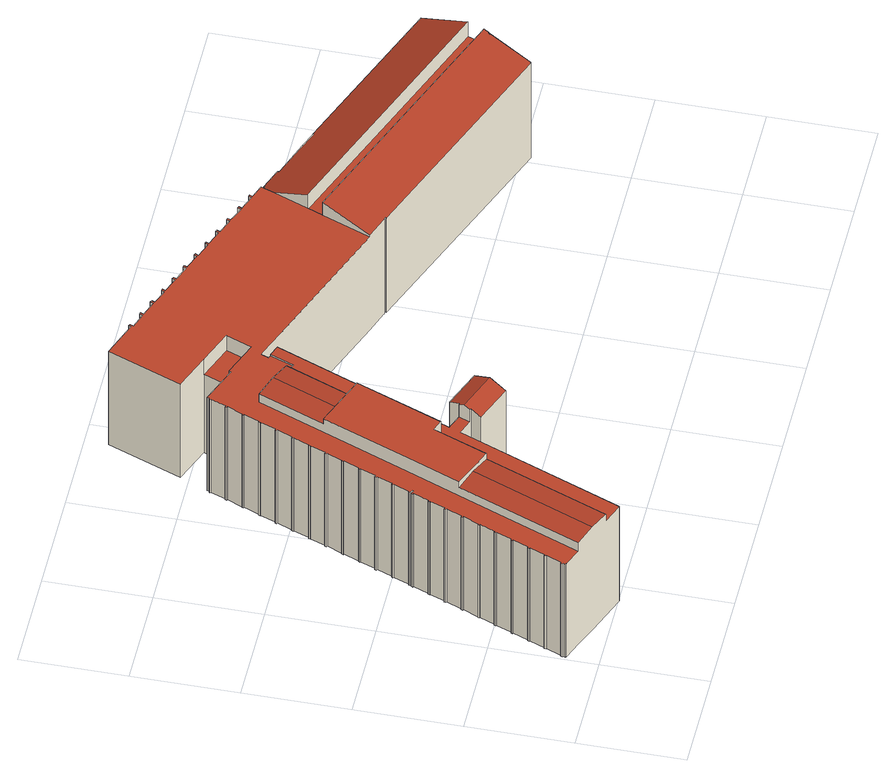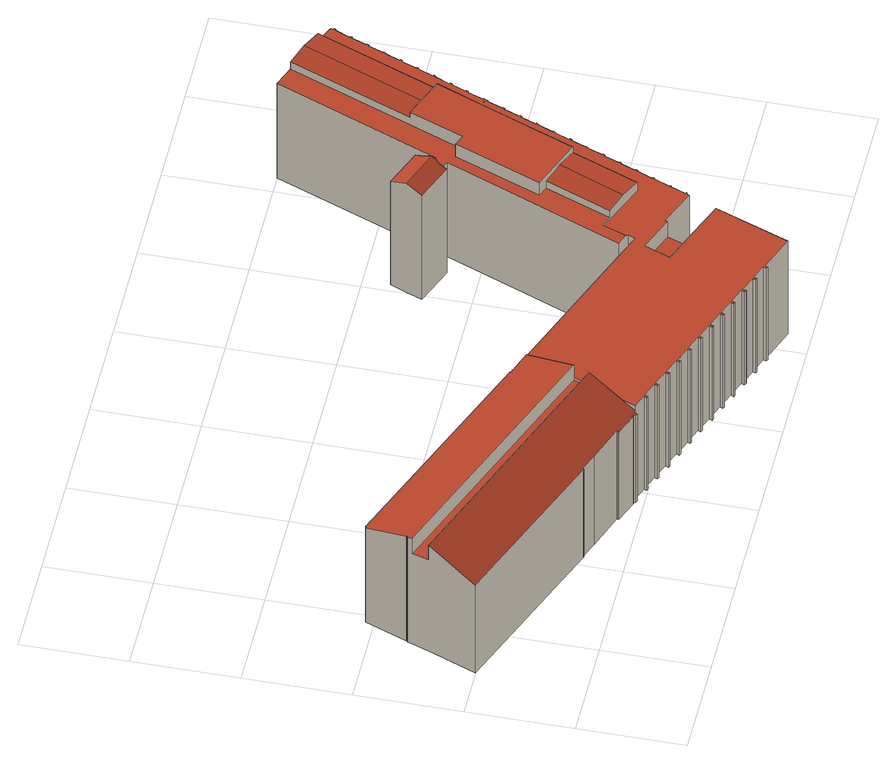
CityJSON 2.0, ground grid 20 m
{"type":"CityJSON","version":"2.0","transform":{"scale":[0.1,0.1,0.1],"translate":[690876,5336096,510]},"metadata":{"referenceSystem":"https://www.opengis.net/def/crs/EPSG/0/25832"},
"CityObjects":{
"building1":{"type":"Building","attributes":{"function":"31001_9998","roofType":"1000","measuredHeight":26.82,"storeysAboveGround":5},"address":[{"country":"Germany","locality":"München","thoroughfareName":"Arcisstraße 21"}],"geometry":[{"type":"MultiSurface","lod":"2","boundaries":[[[0,1,2,3]],[[4,5,6,7]],[[8,9,10,11]],[[12,13,14,15]],[[16,17,18,19]],[[20,21,22,23,24,25,26,27,28,29,30,31]],[[32,33,34,35]],[[36,37,38,39]],[[40,41,42,43]],[[44,45,46,47]],[[48,49,50,51]],[[52,53,54,55]],[[56,52,55,57]],[[58,59,60,61]],[[37,62,63,38]],[[64,48,51,65]],[[66,67,68,69]],[[70,71,62,37,36,17,16,72,73,74,75,76,77,78,79,80,81,82,83,84]],[[85,86,87,88]],[[89,90,91,92]],[[93,94,95,96]],[[97,98,99,100]],[[101,102,103,104]],[[105,106,107,108]],[[109,82,81]],[[110,111,112,113]],[[81,80,114,115,116,117,109]],[[80,79,118,114]],[[119,120,121,122]],[[102,123,124,103]],[[125,126,127,128]],[[129,130,131,132,133,134,135]],[[136,137,138,139]],[[140,141,142,143]],[[98,131,130,99]],[[144,145,146,147]],[[148,149,150,151]],[[152,153,154,155]],[[144,147,156,157,158,159,26,25,160]],[[161,162,163,164]],[[165,166,167,168]],[[169,170,171,172]],[[173,174,175,176]],[[160,25,24,177]],[[53,178,179,54]],[[180,181,97,100,146,145,182,177,24,23,183]],[[184,169,172,185]],[[186,187,188,189]],[[190,191,155,154,192]],[[120,193,194,121]],[[195,196,197,198]],[[199,4,7,200]],[[123,201,202,124]],[[203,204,205,206]],[[207,208,209,210]],[[211,212,213,214]],[[215,216,217,218]],[[219,220,221,70,84,191,190,222,223,224]],[[225,226,227,228]],[[229,230,231,232]],[[233,234,235,236]],[[77,76,237,238]],[[239,240,241,242]],[[145,144,160,177,182]],[[45,243,244,46]],[[245,64,65,246]],[[162,161,247,248,249,250,251,252,253,254,255,256,156,147,146,100,99,130,129,135,257]],[[196,258,259,197]],[[149,101,104,150]],[[260,239,242,261]],[[262,263,264,265]],[[266,267,268,269]],[[267,270,271,268]],[[258,272,273,259]],[[251,274,275,276,277,278,279,253,252]],[[280,281,282,283]],[[284,215,218,285]],[[59,165,168,60]],[[286,173,176,287]],[[288,211,214,289]],[[290,291,292,293]],[[162,257,294,163]],[[295,296,297,298]],[[299,300,153,301]],[[302,127,126,303,304,305,167,166]],[[306,307,308,309]],[[106,310,311,107]],[[312,313,314,315]],[[71,70,221,316]],[[317,318,319,111,110,320]],[[321,322,323,324]],[[325,326,327,317,320,328]],[[329,233,236,330]],[[310,8,11,311]],[[331,332,333,334,335,336]],[[322,195,198,323]],[[337,338,339,340]],[[341,337,340,342]],[[141,260,261,142]],[[343,303,126,125]],[[256,255,344,345,346,347,348]],[[62,71,316,63]],[[349,93,96,350]],[[212,280,283,213]],[[178,85,88,179]],[[351,148,151,352]],[[353,284,285,354]],[[9,355,356,10]],[[83,82,152]],[[174,357,358,175]],[[359,347,346,360]],[[361,362,363,364]],[[365,327,326,366]],[[90,367,368,91]],[[17,36,39,18]],[[369,44,47,370]],[[303,136,139,304]],[[94,371,372,95]],[[373,186,189,374]],[[73,72,375,376]],[[33,377,378,34]],[[379,380,381,382]],[[307,383,384,308]],[[72,16,19,375]],[[320,110,113,328]],[[371,119,122,372]],[[385,386,387,388]],[[193,140,143,194]],[[187,389,390,188]],[[391,373,374,392]],[[393,341,342,394]],[[395,344,255,254,253,279]],[[355,321,324,356]],[[296,58,61,297]],[[79,78,396,118]],[[357,306,309,358]],[[78,77,238,396]],[[226,397,398,227]],[[399,400,401,402]],[[5,403,404,6]],[[405,112,111,319,249,248,247,406,407]],[[408,409,410,411]],[[412,351,352,413]],[[67,412,413,68]],[[414,415,416,417]],[[76,75,418,237]],[[223,66,69,224]],[[419,30,29,28,27,26,159,158,157,348,347,359,420,421,301,153,152,82,109,117,422,423,367,90,89,270,267,266,86,85,178,53,52,56,424,397,226,225,216,215,284,353,425,380,379,426,234,233,329,386,385,427,208,207,272,258,196,195,322,321,355,9,8,310,106,105,428,429,137,136,303,343,430,302,166,165,59,58,296,295,403,5,4,199,170,169,184,332,331,336,409,408,383,307,306,357,174,173,286,431,432,400,399,433,377,33,32,291,290,1,0,389,187,186,373,391,243,45,44,369,240,239,260,141,140,193,120,119,371,94,93,349,434,230,229,313,312,435,13,12,436,338,337,341,393,437,362,361,438,439,440,441,41,40,263,262,204,203,442,443,49,48,64,245,281,280,212,211,288,415,414]],[[380,425,444,381]],[[367,423,445,368]],[[446,132,131,98,97,181,180,183,23,22,21,447]],[[448,449,294,257,135,134,450,31,30,419,451,452]],[[362,437,453,363]],[[302,430,128,127]],[[419,414,417,451]],[[41,441,454,42]],[[272,207,210,273]],[[281,245,246,282]],[[439,438,455,456]],[[222,190,192,154,153,300,457]],[[377,433,458,378]],[[247,161,164,406]],[[263,40,43,264]],[[133,459,460,450,134]],[[156,256,348,157]],[[434,349,350,461]],[[462,463,464,202,201,465,299,301,421,420,359,360,466]],[[270,89,92,271]],[[318,274,251,250,249,319]],[[389,0,3,390]],[[230,434,461,231]],[[201,123,102,101,149,148,351,412,67,66,223,222,457,300,299,465]],[[437,393,394,453]],[[426,379,382,467]],[[428,105,108,468]],[[291,32,35,292]],[[409,336,335,410]],[[460,20,31,450]],[[385,388,469,209,208,427]],[[74,73,376,470]],[[440,439,456,471]],[[438,361,364,455]],[[436,12,15,472]],[[435,312,315,473]],[[424,56,57,474]],[[137,429,475,138]],[[332,184,185,333]],[[216,225,228,217]],[[459,133,132,446,447,21,20,460]],[[432,431,476,477]],[[313,229,232,314]],[[243,391,392,244]],[[397,424,474,398]],[[431,286,287,476]],[[84,83,152,155,191]],[[86,266,269,87]],[[383,408,411,384]],[[170,199,200,171]],[[441,440,471,454]],[[275,365,366,276]],[[338,436,472,339]],[[430,343,125,128]],[[423,422,478,445]],[[400,432,477,401]],[[13,435,473,14]],[[327,365,275,274,318,317]],[[75,74,470,418]],[[415,288,289,416]],[[49,443,479,50]],[[240,369,370,241]],[[442,203,206,480]],[[443,442,480,479]],[[234,426,467,235]],[[433,399,402,458]],[[429,428,468,475]],[[422,117,116,478]],[[1,290,293,2]],[[425,353,354,444]],[[403,295,298,404]],[[386,329,330,387]],[[204,262,265,205]],[[219,224,69,68,413,352,151,150,104,103,124,202,464,463,462,466,360,346,345,344,395,279,278,277,276,366,326,325,328,113,112,405,407,406,164,163,294,449,448,452,451,417,416,289,214,213,283,282,246,65,51,50,479,480,206,205,265,264,43,42,454,471,456,455,364,363,453,394,342,340,339,472,15,14,473,315,314,232,231,461,350,96,95,372,122,121,194,143,142,261,242,241,370,47,46,244,392,374,189,188,390,3,2,293,292,35,34,378,458,402,401,477,476,287,176,175,358,309,308,384,411,410,335,334,333,185,172,171,200,7,6,404,298,297,61,60,168,167,305,304,139,138,475,468,108,107,311,11,10,356,324,323,198,197,259,273,210,209,469,388,387,330,236,235,467,382,381,444,354,285,218,217,228,227,398,474,57,55,54,179,88,87,269,268,271,92,91,368,445,478,116,115,114,118,396,238,237,418,470,376,375,19,18,39,38,63,316,221,220]]],"semantics":{"surfaces":[{"type":"WallSurface"},{"type":"RoofSurface"},{"type":"GroundSurface"}],"values":[0,0,0,0,0,0,0,0,0,0,0,0,0,0,0,0,0,1,0,0,0,0,0,0,0,0,0,0,0,0,1,0,0,0,0,0,0,0,0,0,0,0,0,1,0,0,0,0,1,0,0,0,0,0,0,0,0,0,0,0,0,0,0,1,0,0,1,0,0,0,0,0,0,0,0,0,0,0,0,0,0,0,0,0,0,0,0,0,0,1,0,0,0,0,0,0,0,0,0,0,0,0,0,0,0,0,0,0,0,0,0,0,0,0,0,0,0,0,0,0,0,0,0,0,0,0,0,0,0,0,0,0,0,0,0,0,0,0,0,0,0,0,0,0,0,0,0,1,0,0,1,0,0,0,0,0,0,0,0,0,0,0,0,1,0,0,0,0,0,0,0,1,0,0,0,0,0,1,0,0,0,0,0,0,0,0,0,0,0,0,0,0,0,0,0,0,0,0,0,0,0,0,0,0,0,1,0,0,0,0,0,0,0,0,0,0,0,0,0,0,0,2]}}]}
},
"vertices":[
[178,501,233],[179,500,233],[179,500,4],[178,501,4],[266,725,233],[267,729,233],[267,729,4],[266,725,4],[462,924,233],[466,923,233],[466,923,4],[462,924,4],[97,296,233],[98,300,233],[98,300,4],[97,296,4],[873,762,221],[875,761,221],[875,761,4],[873,762,4],[136,281,253],[136,281,266],[177,383,266],[241,547,266],[241,547,253],[291,673,253],[291,673,233],[241,547,233],[177,383,233],[136,281,233],[44,47,233],[44,47,253],[190,534,233],[192,533,233],[192,533,4],[190,534,4],[945,735,221],[977,722,221],[977,722,4],[945,735,4],[49,169,233],[60,198,233],[60,198,4],[49,169,4],[152,436,233],[154,435,233],[154,435,4],[152,436,4],[23,103,233],[34,132,233],[34,132,4],[23,103,4],[695,835,233],[693,829,233],[693,829,4],[695,835,4],[691,837,233],[691,837,4],[280,761,233],[282,761,233],[282,761,4],[280,761,4],[978,724,219],[978,724,4],[21,104,233],[21,104,4],[1248,467,261],[1247,464,261],[1247,464,4],[1248,467,4],[1301,599,220],[979,724,219],[874,765,219],[832,781,219],[831,778,221],[828,779,220],[829,782,219],[825,784,219],[826,785,218],[822,787,218],[820,781,221],[817,782,221],[808,757,233],[783,692,264],[1265,507,264],[724,824,233],[728,823,233],[728,823,4],[724,824,4],[761,810,233],[758,804,233],[758,804,4],[761,810,4],[124,365,233],[130,362,233],[130,362,4],[124,365,4],[341,508,266],[277,344,266],[277,344,236],[341,508,236],[783,550,236],[784,552,237],[784,552,4],[783,550,4],[433,935,233],[431,928,233],[431,928,4],[433,935,4],[817,782,233],[310,279,258],[318,299,267],[318,299,4],[310,279,4],[820,781,4],[817,782,4],[791,792,4],[791,792,233],[822,787,4],[125,367,233],[126,370,233],[126,370,4],[125,367,4],[779,554,237],[779,554,4],[442,764,196],[374,790,196],[356,741,196],[423,715,196],[216,249,236],[256,352,236],[256,352,266],[216,249,266],[216,249,253],[124,15,253],[124,15,236],[305,817,233],[359,958,233],[359,958,4],[305,817,4],[139,399,233],[137,400,233],[137,400,4],[139,399,4],[370,641,253],[321,516,253],[321,516,236],[370,641,236],[1215,385,236],[1214,383,236],[1214,383,4],[1215,385,4],[783,692,233],[771,662,233],[771,662,228],[783,692,228],[391,633,236],[391,633,233],[370,641,233],[331,657,233],[331,657,258],[165,0,236],[163,1,236],[163,1,4],[165,0,4],[283,765,233],[354,737,233],[354,737,4],[283,765,4],[254,696,233],[256,696,233],[256,696,4],[254,696,4],[218,598,233],[229,627,233],[229,627,4],[218,598,4],[281,531,258],[722,818,233],[722,818,4],[291,528,266],[321,516,266],[291,528,257],[281,531,266],[253,693,233],[253,693,4],[166,468,233],[178,497,233],[178,497,4],[166,468,4],[1254,476,228],[1265,507,228],[812,646,228],[128,370,233],[128,370,4],[499,910,233],[497,904,233],[497,904,4],[499,910,4],[268,725,233],[268,725,4],[779,553,237],[779,553,4],[36,136,233],[47,165,233],[47,165,4],[36,136,4],[532,898,233],[529,892,233],[529,892,4],[532,898,4],[7,68,233],[8,72,233],[8,72,4],[7,68,4],[627,854,233],[656,843,233],[656,843,4],[627,854,4],[1254,476,4],[1265,507,4],[1301,599,4],[1254,476,264],[1250,466,261],[1250,466,4],[659,849,233],[662,848,233],[662,848,4],[659,849,4],[111,332,233],[113,331,233],[113,331,4],[111,332,4],[562,879,233],[591,868,233],[591,868,4],[562,879,4],[829,782,4],[825,784,4],[141,402,233],[152,431,233],[152,431,4],[141,402,4],[165,464,233],[165,464,4],[20,100,233],[20,100,4],[288,311,236],[292,309,236],[317,300,236],[321,311,236],[325,322,236],[301,331,236],[296,333,236],[297,336,236],[429,670,236],[408,678,236],[163,0,236],[525,893,233],[525,893,4],[139,403,233],[139,403,4],[45,166,233],[47,169,233],[47,169,4],[45,166,4],[726,817,233],[754,805,233],[754,805,4],[726,817,4],[757,812,233],[757,812,4],[528,899,233],[528,899,4],[325,322,267],[327,321,267],[327,321,4],[325,322,4],[301,331,4],[296,333,4],[10,71,233],[22,100,233],[22,100,4],[10,71,4],[630,860,233],[630,860,4],[216,599,233],[216,599,4],[9,67,233],[9,67,4],[191,529,233],[189,530,233],[189,530,4],[191,529,4],[163,0,4],[280,757,233],[278,758,233],[278,758,4],[280,757,4],[735,569,236],[771,662,264],[735,569,233],[356,741,233],[374,790,233],[374,790,4],[356,741,4],[229,631,233],[231,631,233],[231,631,4],[229,631,4],[460,918,233],[460,918,4],[111,328,233],[109,328,233],[109,328,4],[111,328,4],[979,724,4],[397,282,272],[321,311,272],[317,300,267],[384,250,258],[493,906,233],[495,912,233],[495,912,4],[493,906,4],[397,282,4],[409,312,4],[409,312,259],[384,250,4],[564,885,233],[564,885,4],[253,687,233],[255,692,233],[255,692,4],[253,687,4],[243,663,4],[243,663,233],[85,267,233],[87,266,233],[87,266,4],[85,267,4],[84,263,233],[84,263,4],[442,764,233],[429,670,4],[408,678,4],[403,680,4],[403,680,233],[408,678,233],[122,361,233],[122,361,4],[1217,384,236],[1217,384,4],[626,862,233],[626,862,4],[464,917,233],[464,917,4],[227,628,233],[227,628,4],[408,694,233],[408,694,4],[71,231,233],[72,234,233],[72,234,4],[71,231,4],[335,341,259],[335,341,4],[787,793,233],[787,793,4],[150,432,233],[150,432,4],[131,364,233],[131,364,4],[165,468,233],[165,468,4],[874,765,4],[832,781,4],[203,562,233],[203,562,4],[597,873,233],[595,867,233],[595,867,4],[597,873,4],[242,660,233],[242,660,4],[558,881,233],[561,887,233],[561,887,4],[558,881,4],[176,497,233],[176,497,4],[163,465,233],[163,465,4],[86,263,233],[86,263,4],[297,336,4],[826,785,4],[660,842,233],[660,842,4],[203,566,233],[205,565,233],[205,565,4],[203,566,4],[269,728,233],[269,728,4],[317,300,4],[288,311,4],[292,309,4],[240,660,233],[242,664,233],[242,664,4],[240,660,4],[1248,464,261],[1248,464,4],[9,62,233],[7,63,233],[7,63,4],[9,62,4],[828,779,4],[9,61,233],[414,692,233],[464,673,233],[793,798,233],[789,799,233],[689,831,233],[624,856,233],[593,874,233],[547,885,233],[430,937,233],[428,932,233],[423,715,233],[214,595,233],[216,594,233],[202,562,233],[124,360,233],[100,299,233],[99,295,233],[74,234,233],[73,230,233],[62,201,233],[60,202,233],[58,198,233],[34,137,233],[32,133,233],[624,856,4],[789,799,4],[186,261,266],[176,265,266],[84,31,4],[124,15,4],[84,31,258],[9,61,4],[44,47,4],[74,234,4],[58,198,4],[73,230,4],[62,201,4],[812,646,264],[202,562,4],[186,261,257],[176,265,258],[124,360,4],[464,673,4],[735,569,4],[777,554,4],[777,554,236],[414,692,4],[593,874,4],[430,937,4],[547,885,4],[831,778,4],[60,202,4],[99,295,4],[100,299,4],[689,831,4],[428,932,4],[214,595,4],[216,594,4],[793,798,4],[32,133,4],[34,137,4]
]}
